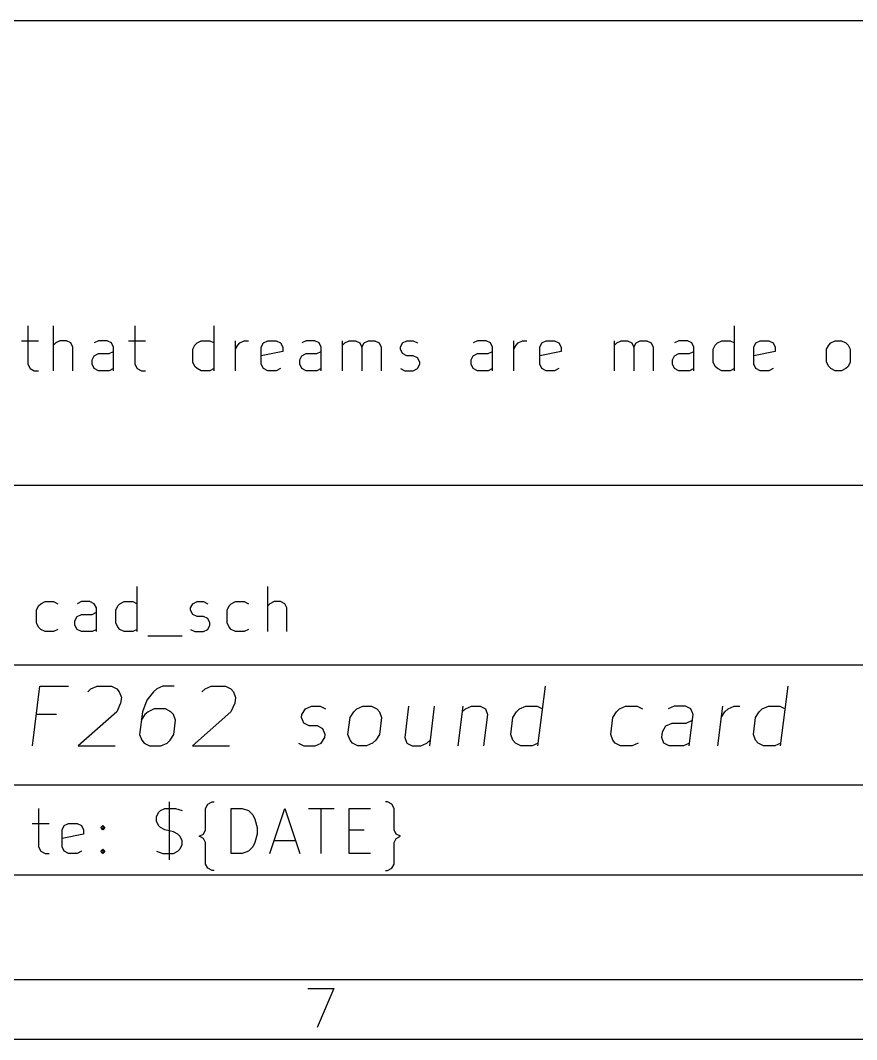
# Model space of a CAD drawing. Extents: x 0.4 to 16.1, y -11.3 to -0.4.
# Drawn here: x 12.823 to 13.921, y -11.299 to -9.961 of the extents above; entities that cross this region are included whole.
import ezdxf

# ---------------------------------------------------------------- set-up
doc = ezdxf.new("R2010")
doc.units = 0
doc.header["$MEASUREMENT"] = 0
doc.layers.add('RED2', color=1, linetype='CONTINUOUS')

msp = doc.modelspace()

# ---------------------------------------------------------------- linework, layer by layer
at = {"layer": 'RED2', "linetype": 'CONTINUOUS'}
for p, q in [((11.8106, -9.9607), (16.0626, -9.9607)), ((12.8325, -10.3617), (12.8325, -10.4124)), ((12.8662, -10.4208), (12.8662, -10.3617)), ((12.9731, -10.3617), (12.9731, -10.4124)), ((13.0771, -10.4208), (13.0771, -10.3617)), ((13.7605, -10.4208), (13.7605, -10.3617)), ((12.824, -10.3814), (12.8465, -10.3814)), ((12.869, -10.3842), (12.8662, -10.3871)), ((12.8746, -10.3814), (12.869, -10.3842)), ((12.8831, -10.3814), (12.8746, -10.3814)), ((12.8887, -10.3842), (12.8831, -10.3814)), ((12.8915, -10.3899), (12.8887, -10.3842)), ((12.9253, -10.3814), (12.9196, -10.3842)), ((12.9365, -10.3814), (12.9253, -10.3814)), ((12.9421, -10.3842), (12.9365, -10.3814)), ((12.9449, -10.3899), (12.9421, -10.3842)), ((12.9646, -10.3814), (12.9871, -10.3814)), ((13.049, -10.3927), (13.0518, -10.3871)), ((13.0518, -10.3871), (13.0546, -10.3842)), ((13.0546, -10.3842), (13.0602, -10.3814)), ((13.0602, -10.3814), (13.0715, -10.3814)), ((13.0715, -10.3814), (13.0771, -10.3842)), ((13.1052, -10.4208), (13.1052, -10.3814)), ((13.1052, -10.3927), (13.108, -10.3871)), ((13.108, -10.3871), (13.1109, -10.3842)), ((13.1109, -10.3842), (13.1165, -10.3814)), ((13.1165, -10.3814), (13.1221, -10.3814)), ((13.139, -10.3899), (13.1418, -10.3842)), ((13.1418, -10.3842), (13.1474, -10.3814)), ((13.1474, -10.3814), (13.1587, -10.3814)), ((13.1587, -10.3814), (13.1643, -10.3842)), ((13.1643, -10.3842), (13.1671, -10.3899)), ((13.198, -10.3814), (13.1924, -10.3842)), ((13.2093, -10.3814), (13.198, -10.3814)), ((13.2149, -10.3842), (13.2093, -10.3814)), ((13.2177, -10.3899), (13.2149, -10.3842)), ((13.2458, -10.4208), (13.2458, -10.3814)), ((13.2458, -10.3871), (13.2486, -10.3842)), ((13.2486, -10.3842), (13.2543, -10.3814)), ((13.2543, -10.3814), (13.2627, -10.3814)), ((13.2627, -10.3814), (13.2683, -10.3842)), ((13.2683, -10.3842), (13.2711, -10.3899)), ((13.2711, -10.3899), (13.274, -10.3842)), ((13.274, -10.3842), (13.2796, -10.3814)), ((13.2796, -10.3814), (13.288, -10.3814)), ((13.288, -10.3814), (13.2936, -10.3842)), ((13.2936, -10.3842), (13.2965, -10.3899)), ((13.3218, -10.3899), (13.3246, -10.3842)), ((13.3246, -10.3842), (13.3302, -10.3814)), ((13.3302, -10.3814), (13.3386, -10.3814)), ((13.3386, -10.3814), (13.3443, -10.3842)), ((13.423, -10.3814), (13.4174, -10.3842)), ((13.4343, -10.3814), (13.423, -10.3814)), ((13.4399, -10.3842), (13.4343, -10.3814)), ((13.4427, -10.3899), (13.4399, -10.3842)), ((13.4708, -10.4208), (13.4708, -10.3814)), ((13.4708, -10.3927), (13.4736, -10.3871)), ((13.4736, -10.3871), (13.4764, -10.3842)), ((13.4764, -10.3842), (13.4821, -10.3814)), ((13.4821, -10.3814), (13.4877, -10.3814)), ((13.5046, -10.3899), (13.5074, -10.3842)), ((13.5074, -10.3842), (13.513, -10.3814)), ((13.513, -10.3814), (13.5242, -10.3814)), ((13.5242, -10.3814), (13.5299, -10.3842)), ((13.5299, -10.3842), (13.5327, -10.3899)), ((13.603, -10.4208), (13.603, -10.3814)), ((13.603, -10.3871), (13.6058, -10.3842)), ((13.6058, -10.3842), (13.6114, -10.3814)), ((13.6114, -10.3814), (13.6199, -10.3814)), ((13.6199, -10.3814), (13.6255, -10.3842)), ((13.6255, -10.3842), (13.6283, -10.3899)), ((13.6283, -10.3899), (13.6311, -10.3842)), ((13.6311, -10.3842), (13.6367, -10.3814)), ((13.6367, -10.3814), (13.6452, -10.3814)), ((13.6452, -10.3814), (13.6508, -10.3842)), ((13.6508, -10.3842), (13.6536, -10.3899)), ((13.6874, -10.3814), (13.6817, -10.3842)), ((13.6986, -10.3814), (13.6874, -10.3814)), ((13.7042, -10.3842), (13.6986, -10.3814)), ((13.707, -10.3899), (13.7042, -10.3842)), ((13.7323, -10.3927), (13.7352, -10.3871)), ((13.7352, -10.3871), (13.738, -10.3842)), ((13.738, -10.3842), (13.7436, -10.3814)), ((13.7436, -10.3814), (13.7548, -10.3814)), ((13.7548, -10.3814), (13.7605, -10.3842)), ((13.7858, -10.3899), (13.7886, -10.3842)), ((13.7886, -10.3842), (13.7942, -10.3814)), ((13.7942, -10.3814), (13.8055, -10.3814)), ((13.8055, -10.3814), (13.8111, -10.3842)), ((13.8111, -10.3842), (13.8139, -10.3899)), ((13.8814, -10.3927), (13.8842, -10.3871)), ((13.8842, -10.3871), (13.887, -10.3842)), ((13.887, -10.3842), (13.8926, -10.3814)), ((13.8926, -10.3814), (13.9011, -10.3814)), ((13.9011, -10.3814), (13.9067, -10.3842)), ((13.9067, -10.3842), (13.9095, -10.3871)), ((13.9095, -10.3871), (13.9123, -10.3927)), ((12.8915, -10.4208), (12.8915, -10.3899)), ((12.9196, -10.4011), (12.9253, -10.3983)), ((12.9253, -10.3983), (12.9393, -10.3983)), ((12.9393, -10.3983), (12.9449, -10.3955)), ((12.9449, -10.4208), (12.9449, -10.3899)), ((13.049, -10.4096), (13.049, -10.3927)), ((13.139, -10.4124), (13.139, -10.3899)), ((13.1671, -10.3955), (13.139, -10.4011)), ((13.1671, -10.3899), (13.1671, -10.3955)), ((13.1924, -10.4011), (13.198, -10.3983)), ((13.198, -10.3983), (13.2121, -10.3983)), ((13.2121, -10.3983), (13.2177, -10.3955)), ((13.2177, -10.4208), (13.2177, -10.3899)), ((13.2711, -10.3899), (13.2711, -10.4208)), ((13.2965, -10.3899), (13.2965, -10.4208)), ((13.3218, -10.3927), (13.3218, -10.3899)), ((13.3246, -10.3983), (13.3218, -10.3927)), ((13.3302, -10.4011), (13.3246, -10.3983)), ((13.4174, -10.4011), (13.423, -10.3983)), ((13.423, -10.3983), (13.4371, -10.3983)), ((13.4371, -10.3983), (13.4427, -10.3955)), ((13.4427, -10.4208), (13.4427, -10.3899)), ((13.5046, -10.4124), (13.5046, -10.3899)), ((13.5327, -10.3955), (13.5046, -10.4011)), ((13.5327, -10.3899), (13.5327, -10.3955)), ((13.6283, -10.3899), (13.6283, -10.4208)), ((13.6536, -10.3899), (13.6536, -10.4208)), ((13.6817, -10.4011), (13.6874, -10.3983)), ((13.6874, -10.3983), (13.7014, -10.3983)), ((13.7014, -10.3983), (13.707, -10.3955)), ((13.707, -10.4208), (13.707, -10.3899)), ((13.7323, -10.4096), (13.7323, -10.3927)), ((13.7858, -10.4124), (13.7858, -10.3899)), ((13.8139, -10.3955), (13.7858, -10.4011)), ((13.8139, -10.3899), (13.8139, -10.3955)), ((13.8814, -10.4096), (13.8814, -10.3927)), ((13.9123, -10.3927), (13.9123, -10.4096)), ((12.8325, -10.4124), (12.8353, -10.418)), ((12.9168, -10.4067), (12.9196, -10.4011)), ((12.9168, -10.4124), (12.9168, -10.4067)), ((12.9196, -10.418), (12.9168, -10.4124)), ((12.9731, -10.4124), (12.9759, -10.418)), ((13.0518, -10.4152), (13.049, -10.4096)), ((13.1418, -10.418), (13.139, -10.4124)), ((13.1896, -10.4067), (13.1924, -10.4011)), ((13.1896, -10.4124), (13.1896, -10.4067)), ((13.1924, -10.418), (13.1896, -10.4124)), ((13.3386, -10.4011), (13.3302, -10.4011)), ((13.3443, -10.4039), (13.3386, -10.4011)), ((13.3471, -10.4096), (13.3443, -10.4039)), ((13.3443, -10.418), (13.3471, -10.4124)), ((13.3471, -10.4124), (13.3471, -10.4096)), ((13.4146, -10.4067), (13.4174, -10.4011)), ((13.4146, -10.4124), (13.4146, -10.4067)), ((13.4174, -10.418), (13.4146, -10.4124)), ((13.5074, -10.418), (13.5046, -10.4124)), ((13.6789, -10.4067), (13.6817, -10.4011)), ((13.6789, -10.4124), (13.6789, -10.4067)), ((13.6817, -10.418), (13.6789, -10.4124)), ((13.7352, -10.4152), (13.7323, -10.4096)), ((13.7886, -10.418), (13.7858, -10.4124)), ((13.8842, -10.4152), (13.8814, -10.4096)), ((13.9123, -10.4096), (13.9095, -10.4152)), ((12.8353, -10.418), (12.8409, -10.4208)), ((12.8409, -10.4208), (12.8465, -10.4208)), ((12.9253, -10.4208), (12.9196, -10.418)), ((12.9393, -10.4208), (12.9253, -10.4208)), ((12.9449, -10.418), (12.9393, -10.4208)), ((12.9759, -10.418), (12.9815, -10.4208)), ((12.9815, -10.4208), (12.9871, -10.4208)), ((13.0546, -10.418), (13.0518, -10.4152)), ((13.0602, -10.4208), (13.0546, -10.418)), ((13.0715, -10.4208), (13.0602, -10.4208)), ((13.0771, -10.418), (13.0715, -10.4208)), ((13.1474, -10.4208), (13.1418, -10.418)), ((13.1587, -10.4208), (13.1474, -10.4208)), ((13.1643, -10.418), (13.1587, -10.4208)), ((13.198, -10.4208), (13.1924, -10.418)), ((13.2121, -10.4208), (13.198, -10.4208)), ((13.2177, -10.418), (13.2121, -10.4208)), ((13.3218, -10.418), (13.3274, -10.4208)), ((13.3274, -10.4208), (13.3386, -10.4208)), ((13.3386, -10.4208), (13.3443, -10.418)), ((13.423, -10.4208), (13.4174, -10.418)), ((13.4371, -10.4208), (13.423, -10.4208)), ((13.4427, -10.418), (13.4371, -10.4208)), ((13.513, -10.4208), (13.5074, -10.418)), ((13.5242, -10.4208), (13.513, -10.4208)), ((13.5299, -10.418), (13.5242, -10.4208)), ((13.6874, -10.4208), (13.6817, -10.418)), ((13.7014, -10.4208), (13.6874, -10.4208)), ((13.707, -10.418), (13.7014, -10.4208)), ((13.738, -10.418), (13.7352, -10.4152)), ((13.7436, -10.4208), (13.738, -10.418)), ((13.7548, -10.4208), (13.7436, -10.4208)), ((13.7605, -10.418), (13.7548, -10.4208)), ((13.7942, -10.4208), (13.7886, -10.418)), ((13.8055, -10.4208), (13.7942, -10.4208)), ((13.8111, -10.418), (13.8055, -10.4208)), ((13.887, -10.418), (13.8842, -10.4152)), ((13.8926, -10.4208), (13.887, -10.418)), ((13.9011, -10.4208), (13.8926, -10.4208)), ((13.9067, -10.418), (13.9011, -10.4208)), ((13.9095, -10.4152), (13.9067, -10.418)), ((11.8106, -10.571), (16.0626, -10.571)), ((12.9759, -10.7633), (12.9759, -10.7043)), ((13.1474, -10.7633), (13.1474, -10.7043)), ((12.8437, -10.7352), (12.8465, -10.7296)), ((12.8437, -10.7521), (12.8437, -10.7352)), ((12.8465, -10.7296), (12.8493, -10.7268)), ((12.8493, -10.7268), (12.855, -10.7239)), ((12.855, -10.7239), (12.8662, -10.7239)), ((12.8662, -10.7239), (12.8718, -10.7268)), ((12.9028, -10.7239), (12.8971, -10.7268)), ((12.914, -10.7239), (12.9028, -10.7239)), ((12.9196, -10.7268), (12.914, -10.7239)), ((12.9225, -10.7324), (12.9196, -10.7268)), ((12.9225, -10.7633), (12.9225, -10.7324)), ((12.9478, -10.7352), (12.9506, -10.7296)), ((12.9478, -10.7521), (12.9478, -10.7352)), ((12.9506, -10.7296), (12.9534, -10.7268)), ((12.9534, -10.7268), (12.959, -10.7239)), ((12.959, -10.7239), (12.9703, -10.7239)), ((12.9703, -10.7239), (12.9759, -10.7268)), ((13.0462, -10.7324), (13.049, -10.7268)), ((13.0462, -10.7352), (13.0462, -10.7324)), ((13.049, -10.7408), (13.0462, -10.7352)), ((13.049, -10.7268), (13.0546, -10.7239)), ((13.0546, -10.7239), (13.0631, -10.7239)), ((13.0631, -10.7239), (13.0687, -10.7268)), ((13.094, -10.7352), (13.0968, -10.7296)), ((13.094, -10.7521), (13.094, -10.7352)), ((13.0968, -10.7296), (13.0996, -10.7268)), ((13.0996, -10.7268), (13.1052, -10.7239)), ((13.1052, -10.7239), (13.1165, -10.7239)), ((13.1165, -10.7239), (13.1221, -10.7268)), ((13.1502, -10.7268), (13.1474, -10.7296)), ((13.1559, -10.7239), (13.1502, -10.7268)), ((13.1643, -10.7239), (13.1559, -10.7239)), ((13.1699, -10.7268), (13.1643, -10.7239)), ((13.1727, -10.7324), (13.1699, -10.7268)), ((13.1727, -10.7633), (13.1727, -10.7324)), ((12.8943, -10.7493), (12.8971, -10.7436)), ((12.8971, -10.7436), (12.9028, -10.7408)), ((12.9028, -10.7408), (12.9168, -10.7408)), ((12.9168, -10.7408), (12.9225, -10.738)), ((13.0546, -10.7436), (13.049, -10.7408)), ((13.0631, -10.7436), (13.0546, -10.7436)), ((13.0687, -10.7464), (13.0631, -10.7436)), ((13.0715, -10.7521), (13.0687, -10.7464)), ((12.8465, -10.7577), (12.8437, -10.7521)), ((12.8493, -10.7605), (12.8465, -10.7577)), ((12.855, -10.7633), (12.8493, -10.7605)), ((12.8718, -10.7605), (12.8662, -10.7633)), ((12.8943, -10.7549), (12.8943, -10.7493)), ((12.8971, -10.7605), (12.8943, -10.7549)), ((12.9028, -10.7633), (12.8971, -10.7605)), ((12.9225, -10.7605), (12.9168, -10.7633)), ((12.9506, -10.7577), (12.9478, -10.7521)), ((12.9534, -10.7605), (12.9506, -10.7577)), ((12.959, -10.7633), (12.9534, -10.7605)), ((12.9759, -10.7605), (12.9703, -10.7633)), ((13.0462, -10.7605), (13.0518, -10.7633)), ((13.0631, -10.7633), (13.0687, -10.7605)), ((13.0687, -10.7605), (13.0715, -10.7549)), ((13.0715, -10.7549), (13.0715, -10.7521)), ((13.0968, -10.7577), (13.094, -10.7521)), ((13.0996, -10.7605), (13.0968, -10.7577)), ((13.1052, -10.7633), (13.0996, -10.7605)), ((13.1221, -10.7605), (13.1165, -10.7633)), ((12.8662, -10.7633), (12.855, -10.7633)), ((12.9168, -10.7633), (12.9028, -10.7633)), ((12.9703, -10.7633), (12.959, -10.7633)), ((12.9899, -10.7689), (13.0349, -10.7689)), ((13.0518, -10.7633), (13.0631, -10.7633)), ((13.1165, -10.7633), (13.1052, -10.7633)), ((11.8106, -10.8072), (16.0626, -10.8072)), ((12.8385, -10.9136), (12.8483, -10.8349)), ((12.8483, -10.8349), (12.8858, -10.8349)), ((12.9111, -10.8424), (12.9153, -10.8387)), ((12.9153, -10.8387), (12.9233, -10.8349)), ((12.9233, -10.8349), (12.9421, -10.8349)), ((12.9421, -10.8349), (12.9491, -10.8387)), ((12.9491, -10.8387), (12.9524, -10.8424)), ((12.9524, -10.8424), (12.9552, -10.8499)), ((12.9974, -10.8424), (12.9885, -10.8537)), ((13.0016, -10.8387), (12.9974, -10.8424)), ((13.0096, -10.8349), (13.0016, -10.8387)), ((13.0246, -10.8349), (13.0096, -10.8349)), ((13.0611, -10.8424), (13.0653, -10.8387)), ((13.0653, -10.8387), (13.0733, -10.8349)), ((13.0733, -10.8349), (13.092, -10.8349)), ((13.092, -10.8349), (13.0991, -10.8387)), ((13.0991, -10.8387), (13.1024, -10.8424)), ((13.1024, -10.8424), (13.1052, -10.8499)), ((13.5021, -10.9136), (13.512, -10.8349)), ((13.8209, -10.9136), (13.8307, -10.8349)), ((12.9552, -10.8499), (12.9542, -10.8574)), ((12.9885, -10.8537), (12.9828, -10.8686)), ((13.1052, -10.8499), (13.1042, -10.8574)), ((12.9491, -10.8686), (12.8985, -10.9136)), ((12.9542, -10.8574), (12.9491, -10.8686)), ((12.9828, -10.8686), (12.9791, -10.8986)), ((12.9903, -10.8686), (12.9861, -10.8724)), ((12.9983, -10.8649), (12.9903, -10.8686)), ((13.0133, -10.8649), (12.9983, -10.8649)), ((13.0203, -10.8686), (13.0133, -10.8649)), ((13.0236, -10.8724), (13.0203, -10.8686)), ((13.0991, -10.8686), (13.0485, -10.9136)), ((13.1042, -10.8574), (13.0991, -10.8686)), ((13.1923, -10.8724), (13.197, -10.8649)), ((13.197, -10.8649), (13.205, -10.8612)), ((13.205, -10.8612), (13.2162, -10.8612)), ((13.2162, -10.8612), (13.2233, -10.8649)), ((13.2556, -10.8761), (13.2603, -10.8686)), ((13.2603, -10.8686), (13.2645, -10.8649)), ((13.2645, -10.8649), (13.2725, -10.8612)), ((13.2725, -10.8612), (13.2837, -10.8612)), ((13.2837, -10.8612), (13.2908, -10.8649)), ((13.2908, -10.8649), (13.294, -10.8686)), ((13.294, -10.8686), (13.2969, -10.8761)), ((13.3325, -10.8612), (13.3273, -10.9024)), ((13.3662, -10.8612), (13.3597, -10.9136)), ((13.4037, -10.8612), (13.3972, -10.9136)), ((13.4028, -10.8686), (13.407, -10.8649)), ((13.407, -10.8649), (13.415, -10.8612)), ((13.415, -10.8612), (13.4262, -10.8612)), ((13.4262, -10.8612), (13.4332, -10.8649)), ((13.4332, -10.8649), (13.4361, -10.8724)), ((13.4693, -10.8761), (13.474, -10.8686)), ((13.474, -10.8686), (13.4782, -10.8649)), ((13.4782, -10.8649), (13.4862, -10.8612)), ((13.4862, -10.8612), (13.5012, -10.8612)), ((13.5012, -10.8612), (13.5082, -10.8649)), ((13.6006, -10.8761), (13.6053, -10.8686)), ((13.6053, -10.8686), (13.6095, -10.8649)), ((13.6095, -10.8649), (13.6174, -10.8612)), ((13.6174, -10.8612), (13.6324, -10.8612)), ((13.6324, -10.8612), (13.6395, -10.8649)), ((13.6812, -10.8612), (13.6732, -10.8649)), ((13.6962, -10.8612), (13.6812, -10.8612)), ((13.7032, -10.8649), (13.6962, -10.8612)), ((13.706, -10.8724), (13.7032, -10.8649)), ((13.7384, -10.9136), (13.7449, -10.8612)), ((13.7431, -10.8761), (13.7477, -10.8686)), ((13.7477, -10.8686), (13.752, -10.8649)), ((13.752, -10.8649), (13.7599, -10.8612)), ((13.7599, -10.8612), (13.7674, -10.8612)), ((13.788, -10.8761), (13.7927, -10.8686)), ((13.7927, -10.8686), (13.7969, -10.8649)), ((13.7969, -10.8649), (13.8049, -10.8612)), ((13.8049, -10.8612), (13.8199, -10.8612)), ((13.8199, -10.8612), (13.8269, -10.8649)), ((12.8699, -10.8724), (12.8436, -10.8724)), ((12.9861, -10.8724), (12.9814, -10.8799)), ((13.0264, -10.8799), (13.0236, -10.8724)), ((13.0241, -10.8986), (13.0264, -10.8799)), ((13.1919, -10.8761), (13.1923, -10.8724)), ((13.1947, -10.8836), (13.1919, -10.8761)), ((13.2528, -10.8986), (13.2556, -10.8761)), ((13.2969, -10.8761), (13.294, -10.8986)), ((13.4361, -10.8724), (13.4309, -10.9136)), ((13.4665, -10.8986), (13.4693, -10.8761)), ((13.5978, -10.8986), (13.6006, -10.8761)), ((13.6971, -10.8836), (13.7051, -10.8799)), ((13.7009, -10.9136), (13.706, -10.8724)), ((13.7852, -10.8986), (13.788, -10.8761)), ((13.2017, -10.8874), (13.1947, -10.8836)), ((13.213, -10.8874), (13.2017, -10.8874)), ((13.22, -10.8911), (13.213, -10.8874)), ((13.2228, -10.8986), (13.22, -10.8911)), ((13.6648, -10.9024), (13.6657, -10.8949)), ((13.6657, -10.8949), (13.6704, -10.8874)), ((13.6704, -10.8874), (13.6784, -10.8836)), ((13.6784, -10.8836), (13.6971, -10.8836)), ((12.9791, -10.8986), (12.9819, -10.9061)), ((12.9819, -10.9061), (12.9852, -10.9099)), ((13.0152, -10.9099), (13.0194, -10.9061)), ((13.0194, -10.9061), (13.0241, -10.8986)), ((13.2177, -10.9099), (13.2223, -10.9024)), ((13.2223, -10.9024), (13.2228, -10.8986)), ((13.2556, -10.9061), (13.2528, -10.8986)), ((13.2589, -10.9099), (13.2556, -10.9061)), ((13.2894, -10.9061), (13.2851, -10.9099)), ((13.294, -10.8986), (13.2894, -10.9061)), ((13.3273, -10.9024), (13.3301, -10.9099)), ((13.3564, -10.9099), (13.3606, -10.9061)), ((13.4693, -10.9061), (13.4665, -10.8986)), ((13.4726, -10.9099), (13.4693, -10.9061)), ((13.6006, -10.9061), (13.5978, -10.8986)), ((13.6039, -10.9099), (13.6006, -10.9061)), ((13.6676, -10.9099), (13.6648, -10.9024)), ((13.788, -10.9061), (13.7852, -10.8986)), ((13.7913, -10.9099), (13.788, -10.9061)), ((12.8985, -10.9136), (12.9472, -10.9136)), ((12.9852, -10.9099), (12.9922, -10.9136)), ((12.9922, -10.9136), (13.0072, -10.9136)), ((13.0072, -10.9136), (13.0152, -10.9099)), ((13.0485, -10.9136), (13.0972, -10.9136)), ((13.1877, -10.9099), (13.1947, -10.9136)), ((13.1947, -10.9136), (13.2097, -10.9136)), ((13.2097, -10.9136), (13.2177, -10.9099)), ((13.2659, -10.9136), (13.2589, -10.9099)), ((13.2772, -10.9136), (13.2659, -10.9136)), ((13.2851, -10.9099), (13.2772, -10.9136)), ((13.3301, -10.9099), (13.3372, -10.9136)), ((13.3372, -10.9136), (13.3484, -10.9136)), ((13.3484, -10.9136), (13.3564, -10.9099)), ((13.4796, -10.9136), (13.4726, -10.9099)), ((13.4946, -10.9136), (13.4796, -10.9136)), ((13.5026, -10.9099), (13.4946, -10.9136)), ((13.6109, -10.9136), (13.6039, -10.9099)), ((13.6259, -10.9136), (13.6109, -10.9136)), ((13.6338, -10.9099), (13.6259, -10.9136)), ((13.6746, -10.9136), (13.6676, -10.9099)), ((13.6934, -10.9136), (13.6746, -10.9136)), ((13.7013, -10.9099), (13.6934, -10.9136)), ((13.7984, -10.9136), (13.7913, -10.9099)), ((13.8134, -10.9136), (13.7984, -10.9136)), ((13.8213, -10.9099), (13.8134, -10.9136)), ((11.8106, -10.9647), (16.0626, -10.9647)), ((13.0181, -10.9872), (13.0181, -11.0631)), ((13.0687, -10.99), (13.0743, -10.9872)), ((13.0743, -10.9872), (13.0771, -10.9872)), ((13.3049, -10.9872), (13.3021, -10.9872)), ((13.3105, -10.99), (13.3049, -10.9872)), ((12.8465, -10.9956), (12.8465, -11.0462)), ((13.0012, -11.0069), (13.004, -11.0012)), ((13.004, -11.0012), (13.0068, -10.9984)), ((13.0068, -10.9984), (13.0124, -10.9956)), ((13.0124, -10.9956), (13.0265, -10.9956)), ((13.0265, -10.9956), (13.0349, -10.9984)), ((13.0659, -10.9956), (13.0687, -10.99)), ((13.0659, -11.0237), (13.0659, -10.9956)), ((13.0996, -11.0547), (13.0996, -10.9956)), ((13.0996, -10.9956), (13.1137, -10.9956)), ((13.1137, -10.9956), (13.1221, -10.9984)), ((13.1221, -10.9984), (13.1277, -11.004)), ((13.1502, -11.0547), (13.1699, -10.9956)), ((13.1699, -10.9956), (13.1896, -11.0547)), ((13.2009, -10.9956), (13.2346, -10.9956)), ((13.2177, -11.0547), (13.2177, -10.9956)), ((13.2543, -11.0547), (13.2543, -10.9956)), ((13.2543, -10.9956), (13.2824, -10.9956)), ((13.3133, -10.9956), (13.3105, -10.99)), ((13.3133, -11.0237), (13.3133, -10.9956)), ((12.8381, -11.0153), (12.8606, -11.0153)), ((12.8803, -11.0181), (12.8859, -11.0153)), ((12.8859, -11.0153), (12.8971, -11.0153)), ((12.8971, -11.0153), (12.9028, -11.0181)), ((13.0012, -11.0125), (13.0012, -11.0069)), ((13.004, -11.0181), (13.0012, -11.0125)), ((13.1277, -11.004), (13.1306, -11.0097)), ((13.1306, -11.0097), (13.1334, -11.0209)), ((12.8775, -11.0237), (12.8803, -11.0181)), ((12.8775, -11.0462), (12.8775, -11.0237)), ((12.9056, -11.0293), (12.8775, -11.035)), ((12.9028, -11.0181), (12.9056, -11.0237)), ((12.9056, -11.0237), (12.9056, -11.0293)), ((12.9281, -11.0209), (12.9309, -11.0181)), ((12.9309, -11.0237), (12.9281, -11.0209)), ((12.9309, -11.0181), (12.9337, -11.0209)), ((12.9309, -11.0181), (12.9309, -11.0237)), ((12.9337, -11.0209), (12.9309, -11.0237)), ((13.0068, -11.0209), (13.004, -11.0181)), ((13.0124, -11.0237), (13.0068, -11.0209)), ((13.0237, -11.0265), (13.0124, -11.0237)), ((13.0293, -11.0293), (13.0237, -11.0265)), ((13.0321, -11.0322), (13.0293, -11.0293)), ((13.0574, -11.0322), (13.0631, -11.0293)), ((13.0631, -11.0293), (13.0659, -11.0237)), ((13.1334, -11.0293), (13.1306, -11.0406)), ((13.1334, -11.0209), (13.1334, -11.0293)), ((13.2543, -11.0237), (13.274, -11.0237)), ((13.3162, -11.0293), (13.3133, -11.0237)), ((13.3218, -11.0322), (13.3162, -11.0293)), ((13.0349, -11.0378), (13.0321, -11.0322)), ((13.0349, -11.0434), (13.0349, -11.0378)), ((13.0631, -11.035), (13.0574, -11.0322)), ((13.0659, -11.0406), (13.0631, -11.035)), ((13.0659, -11.0687), (13.0659, -11.0406)), ((13.1306, -11.0406), (13.1277, -11.0462)), ((13.1559, -11.0378), (13.184, -11.0378)), ((13.3133, -11.0406), (13.3162, -11.035)), ((13.3133, -11.0687), (13.3133, -11.0406)), ((13.3162, -11.035), (13.3218, -11.0322)), ((12.8465, -11.0462), (12.8493, -11.0518)), ((12.8493, -11.0518), (12.855, -11.0547)), ((12.855, -11.0547), (12.8606, -11.0547)), ((12.8803, -11.0518), (12.8775, -11.0462)), ((12.8859, -11.0547), (12.8803, -11.0518)), ((12.8971, -11.0547), (12.8859, -11.0547)), ((12.9028, -11.0518), (12.8971, -11.0547)), ((12.9281, -11.0518), (12.9309, -11.049)), ((12.9309, -11.0547), (12.9281, -11.0518)), ((12.9309, -11.049), (12.9337, -11.0518)), ((12.9309, -11.049), (12.9309, -11.0547)), ((12.9337, -11.0518), (12.9309, -11.0547)), ((13.0012, -11.0518), (13.0096, -11.0547)), ((13.0096, -11.0547), (13.0237, -11.0547)), ((13.0237, -11.0547), (13.0293, -11.0518)), ((13.0293, -11.0518), (13.0321, -11.049)), ((13.0321, -11.049), (13.0349, -11.0434)), ((13.1137, -11.0547), (13.0996, -11.0547)), ((13.1221, -11.0518), (13.1137, -11.0547)), ((13.1277, -11.0462), (13.1221, -11.0518)), ((13.2824, -11.0547), (13.2543, -11.0547)), ((13.0687, -11.0743), (13.0659, -11.0687)), ((13.3105, -11.0743), (13.3133, -11.0687)), ((11.8106, -11.0828), (16.0626, -11.0828)), ((13.0743, -11.0772), (13.0687, -11.0743)), ((13.0771, -11.0772), (13.0743, -11.0772)), ((13.3021, -11.0772), (13.3049, -11.0772)), ((13.3049, -11.0772), (13.3105, -11.0743)), ((16.0626, -11.2206), (0.4724, -11.2206)), ((16.0626, -11.2206), (11.8106, -11.2206)), ((13.2002, -11.2321), (13.2343, -11.2321)), ((13.2343, -11.2321), (13.2124, -11.2833)), ((16.1413, -11.2993), (0.3937, -11.2993))]:
    msp.add_line(p, q, dxfattribs=at)

doc.saveas('drawing.dxf')
